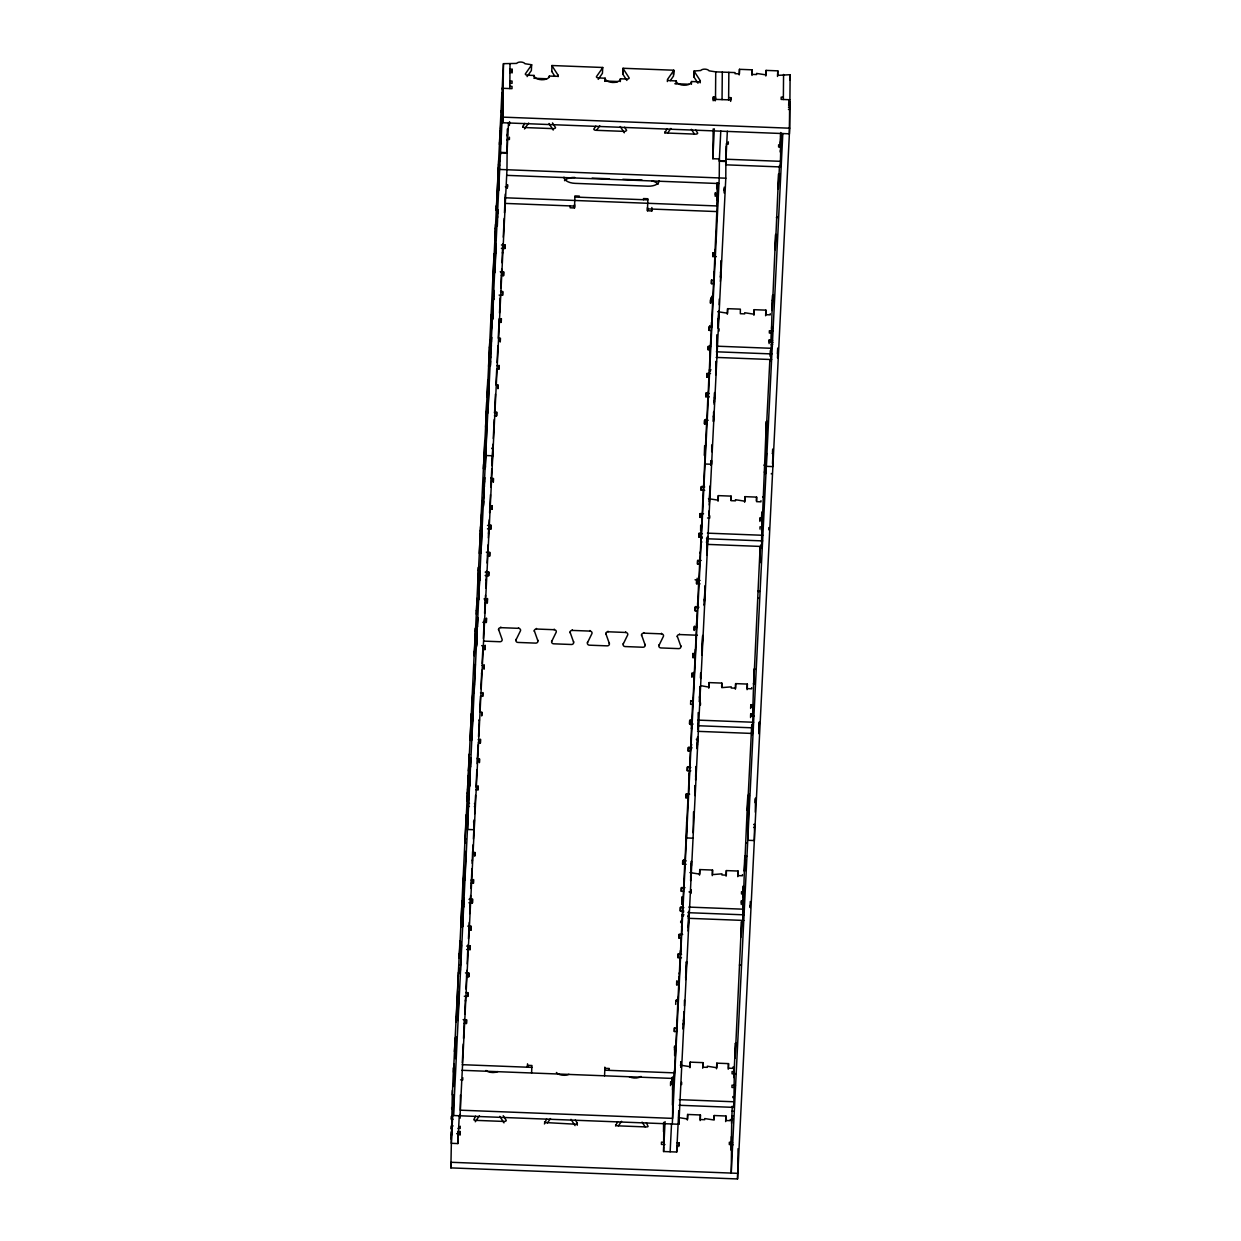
<?xml version="1.0" encoding="UTF-8"?>
<svg xmlns="http://www.w3.org/2000/svg" width="1241" height="1241" viewBox="0 0 1241 1241"><rect width="100%" height="100%" fill="white"/><g stroke="black" fill="none" stroke-linecap="round" stroke-linejoin="round"><path stroke-width="1.5" d="M474.357 819.696L474.217 829.733L467.655 829.484L468.772 790.207L467.904 810.156C467.004 800.662 469.812 777.021 468.912 767.543L468.028 787.492L468.121 775.997M486.674 402.068L485.526 444.728L486.394 424.779C487.294 434.474 484.502 457.603 485.386 467.392L486.27 447.443L486.208 455.54L492.77 455.804L492.832 447.691L492.025 447.97M503.039 86.327L503.257 74.041M711.714 444.93L711.714 451.693M761.633 538.129L766.349 421.552L767.993 421.614M772.507 463.684L772.988 453.182L772.879 466.6L766.317 466.352L766.426 452.934L765.464 473.938L766.69 423.491M742.63 921.768L741.529 921.722L735.168 1058.325L735.51 1043.185L736.611 1043.231M755.149 669.287L754.063 669.256L753.721 684.396L760.081 547.777L761.726 547.855M779.736 173.895L778.634 173.849L775.284 249.72L775.625 234.58L776.726 234.627M765.806 76.011L766.085 70.396L777.781 70.846L777.719 75.36L790.129 74.708L789.664 128.195L737.542 1178.95L450.871 1167.89L452.376 1090.405M451.662 1108.694L451.677 1107.561M452.345 1094.95L453.508 1067.679L453.477 1072.24M452.748 1086.883L452.748 1085.735M453.663 1068.501L459.915 941.283A2.203 1.877 0.5 0 1 460.551 941.376L460.52 943.936M720.788 130.941L719.299 160.849L725.861 161.097L725.799 178.192L678.858 1124.253L453.461 1115.535L453.601 1098.859M453.694 1096.982L453.725 1094.702L451.305 1143.318L457.867 1143.566L459.263 1115.519M453.818 1083.331L454.144 1064.033L454.004 1079.592M453.958 1067.772L453.741 1074.923L453.834 1073.062M454.702 1046.473L454.578 1051.763L455.168 1037.957M455.059 1042.099L455.09 1038.686M455.4 1056.37L455.385 1058.635L455.757 1051.158M455.478 1056.774L455.881 1036.747L455.478 1047.637L455.571 1045.775M458.162 980.607L458.162 979.475M457.913 1014.859L457.867 1020.552L458.053 1016.813M458.084 1012.253L458.1 1011.12M458.348 976.869L458.379 972.323M458.844 999.781L458.844 1000.913L459.077 991.481L457.867 1019.404M459.31 953.615L459.263 958.176L461.9 904.053M457.867 1143.566L458.053 1131.839L458.038 1134.119M459.449 954.438L459.465 953.29M459.915 941.283L459.884 944.696A2.203 1.877 0.5 0 1 460.52 944.789M460.24 968.12L460.178 973.813L460.38 968.926M460.411 965.514L460.411 964.381M460.752 927.337L466.182 815.042A2.203 1.877 0.5 0 1 466.802 815.151M461.171 953.041L461.156 954.174L461.388 944.742L460.194 972.665M461.202 949.629L461.202 948.481M461.714 907.792L461.714 908.939L462.8 908.986M461.9 905.201L461.931 900.64M457.789 1135.174L457.976 1131.435L460.163 1131.513L460.147 1133.793L456.641 1133.653M460.209 1126.207L460.194 1128.488L458.007 1128.395M460.442 1095.012L460.302 1110.183L672.575 1118.374L672.87 1084.231L670.683 1084.153L670.698 1081.873L672.886 1081.966M462.552 921.38L462.505 927.058L462.691 922.187M462.722 918.774L462.738 917.642M463.095 887.982L462.877 903.138L463.622 888.184M463.25 895.661L463.374 882.382M463.529 890.045L463.746 874.905L463.002 889.859M463.482 906.302L463.482 907.435L463.715 898.003L462.505 925.926M462.784 1077.653L462.753 1079.934L460.566 1079.841M466.089 842.918L464.987 842.872L465.034 838.327M464.879 874.626L464.817 880.319L465.003 876.58M465.049 872.035L465.049 870.887M465.189 838.001L465.173 839.133L466.275 839.18M464.258 1023.406L464.289 1019.993L466.476 1020.071L466.445 1023.484L464.258 1023.406L463.514 1038.422M465.809 859.548L465.794 860.696L466.027 851.264L464.832 879.186M466.182 815.042L466.151 818.455A2.203 1.877 0.5 0 1 466.771 818.564L466.802 816.004M465.406 1001.177L465.406 1000.029M467.019 801.097L469.191 754.311A2.203 1.877 0.5 0 1 469.672 754.373M467.438 793.635L467.438 792.503M467.624 789.896L467.655 785.351M466.569 976.667L466.6 973.254L468.788 973.332L468.757 976.745L466.569 976.667L465.964 989.015M468.741 766.333L468.54 771.204L471.177 717.096M469.191 754.311L469.16 757.724A2.203 1.877 0.5 0 1 469.796 757.832M467.717 954.422L467.733 953.29M467.95 945.006L467.205 963.885M464.289 996.244L467.795 996.383L467.81 992.971M469.517 781.147L469.455 786.841L469.641 783.102M469.687 778.541L469.687 777.409M475.924 628.148A2.203 1.877 0.5 0 0 475.458 628.086L470.029 740.365A2.187 1.877 0.5 0 0 470.665 740.319M468.896 929.912L468.927 926.5L471.115 926.593L471.084 930.005L468.896 929.912L468.446 938.754M469.269 922.435L469.067 927.322M470.448 766.069L470.432 767.202L470.665 757.786L469.47 785.708M470.665 739.465L470.68 736.906A2.187 1.877 0.5 0 1 470.06 736.952M470.991 721.967L470.991 720.835L472.635 720.897M471.208 713.684L471.177 718.229L472.263 718.275M470.044 907.683L470.044 906.55M470.277 898.251L469.703 913.609M471.828 734.408L471.782 740.101L471.968 735.215M466.6 949.505L470.106 949.629L470.137 946.216L466.632 946.092M471.999 731.802L472.014 730.67M472.371 701.025L472.154 716.166L472.899 701.212M472.526 708.689L472.65 695.41M471.208 883.173L471.239 879.76L473.426 879.853L473.395 883.266L471.208 883.173L470.944 888.478M472.759 719.33L472.759 720.463L472.992 711.031L471.782 738.953M472.79 715.917L472.805 714.769M472.805 703.073L473.023 687.933L472.278 702.887M472.356 860.944L472.371 859.811M472.588 851.512L472.2 863.333M474.14 687.669L474.093 693.362L474.295 688.476M474.465 651.029L474.264 655.915L476.901 601.792M468.927 902.765L472.418 902.89L472.449 899.477L468.958 899.337M474.326 685.063L474.326 683.931M475.086 672.591L475.07 673.723L475.303 664.292L474.109 692.214M475.117 669.178L475.117 668.03M475.458 628.086L475.427 631.498A2.203 1.877 0.5 0 1 475.908 631.56M479.073 570.007L479.088 567.447A2.187 1.877 0.5 0 0 478.468 567.339L476.296 614.14A2.187 1.877 0.5 0 0 476.916 614.078M474.776 852.738L474.745 856.15L474.931 852.412L472.743 852.334L473.116 844.733M476.653 637.191L476.42 646.608L476.606 642.869M476.715 606.678L476.715 605.53M476.901 602.94L476.932 598.379M476.932 613.225L476.947 610.665A2.187 1.877 0.5 0 1 476.327 610.727M477.397 625.852L477.397 626.984L477.63 617.553L476.42 645.475M478.917 584.278L477.816 584.232L477.863 579.687M478.002 580.493L478.018 579.361M478.468 567.339L478.437 570.751A2.187 1.877 0.5 0 1 479.073 570.86M477.18 763.727L477.227 758.034M478.778 594.175L478.731 599.868L478.933 594.997M478.964 591.585L478.964 590.437M479.305 553.408L484.735 441.113A2.187 1.877 0.5 0 1 485.355 441.222L485.34 443.782M479.724 579.097L479.709 580.245L479.941 570.813L478.747 598.736M479.755 575.684L479.755 574.552M475.846 789.695L478.033 789.772L478.064 786.36L475.877 786.282M478.53 736.611L479.321 719.578L479.321 720.726M480.267 533.863L480.267 534.995L481.353 535.042M480.453 531.257L480.484 526.711M479.414 759.259L479.383 762.672L479.569 758.934L477.382 758.84L478.08 744.724M481.105 547.436L481.058 553.129L481.244 549.391M481.275 544.846L481.291 543.698M481.648 514.053L481.43 529.193L482.191 511.975L482.097 513.836M481.803 521.716L481.927 508.438M482.082 516.116L482.206 502.838M478.173 742.956L480.36 743.033L480.391 739.62L478.204 739.543M482.035 532.358L482.035 533.506L482.268 524.074L481.058 551.997M481.632 673.972L481.648 672.839M484.642 468.989L483.54 468.943L483.587 464.382M483.416 500.697L483.37 506.39L483.571 501.504M483.742 464.056L483.726 465.204L484.828 465.251M481.725 712.505L481.694 715.933L481.88 712.179L479.693 712.101L480.484 696.217L482.671 696.294L482.858 692.556M483.602 498.091L483.602 496.958M482.811 649.462L482.842 646.049L485.029 646.142L484.998 649.555L482.811 649.462L482.097 663.594M484.362 485.619L484.347 486.751L484.579 477.335L483.385 505.258M484.393 482.206L484.393 481.074M484.735 441.113L484.704 444.526A2.187 1.877 0.5 0 1 485.324 444.635M482.671 696.294L482.702 692.881L480.515 692.804M483.959 627.232L483.959 626.1M485.572 427.168L487.744 380.382A2.187 1.877 0.5 0 1 488.365 380.475M484.176 619.709L483.354 638.463M485.991 419.706L485.991 418.574M484.052 665.765L484.021 669.178L484.207 664.881M486.162 415.968L486.208 411.423M485.122 602.723L485.153 599.31L487.341 599.403L487.31 602.816L485.122 602.723L484.595 613.333M485.495 595.246L485.293 600.132M487.294 392.389L487.093 397.275L489.73 343.152M484.998 649.555L485.184 645.242M487.744 380.382L487.713 383.795A2.187 1.877 0.5 0 1 488.349 383.888M486.27 580.493L486.286 579.361M486.503 571.062L485.851 588.187M482.842 622.315L486.332 622.439L486.363 619.026M488.054 407.219L488.008 412.912L488.194 409.158M488.24 404.613L488.24 403.48M494.476 254.203A2.187 1.877 0.5 0 0 494.011 254.141L488.582 366.436A2.203 1.877 0.5 0 0 489.218 366.374L489.233 363.815M486.332 622.439L486.534 618.127M487.449 555.984L487.48 552.571L489.668 552.648L489.637 556.077L487.449 555.984L487.093 563.042M489.001 392.14L488.985 393.273L489.218 383.841L488.023 411.764M487.31 602.816L487.511 598.503M488.597 533.754L488.597 532.606M488.83 524.322L488.334 537.911M490.381 360.479L490.335 366.157L490.521 361.286M485.153 575.56L488.659 575.7L488.69 572.287L485.184 572.148M490.552 357.873L490.567 356.741M490.924 327.081L490.707 342.237L491.452 327.283M491.079 334.76L491.203 321.481M489.761 509.244L489.792 505.832L491.979 505.909L491.948 509.322L489.761 509.244L489.59 512.781M491.312 345.386L491.312 346.534L491.545 337.102L490.335 365.025M491.343 341.973L491.358 340.841M491.358 329.144L491.576 314.004L490.831 328.958M490.924 485.867L490.909 487.015L491.141 477.583M492.693 313.725L492.646 319.418L492.848 314.547M493.018 277.1L492.817 281.971L495.454 227.863M487.48 528.821L490.971 528.961L491.002 525.548L487.511 525.408M492.879 311.134L492.879 309.986M493.639 298.647L493.623 299.795L493.856 290.363L492.661 318.285M494.011 254.141L493.98 257.554A2.187 1.877 0.5 0 1 494.601 257.663M501.891 92.656L494.849 240.196A2.203 1.877 0.5 0 0 495.469 240.149M493.329 478.809L493.298 482.222L493.484 478.483L491.296 478.39L491.762 468.896M495.019 266.986L494.973 272.679L495.159 268.94M495.19 264.395L495.206 263.247M495.268 232.734L495.268 231.602M495.438 228.996L495.485 224.45M495.485 239.296L495.5 236.736A2.203 1.877 0.5 0 1 494.88 236.783M495.95 251.907L495.95 253.04L496.183 243.624L494.973 271.546M495.981 248.495L495.997 247.362M497.47 210.35L496.369 210.303L496.416 205.758M496.555 206.564L496.571 205.432M497.331 220.246L497.284 225.94L497.905 209.698L497.874 213.111M497.517 217.64L497.517 216.508M498.432 167.721L498.432 168.854L499.518 168.9M494.399 415.766L496.586 415.844L496.617 412.431L494.43 412.353M497.083 362.682L497.874 345.65L497.874 346.782M498.618 175.462L498.479 191.005L498.866 182.396M498.789 172.856L498.804 171.708M498.773 184.257L498.975 169.117L498.603 176.594M499.596 142.389L499.58 144.654L500.154 133.128M499.673 142.793L499.704 139.38M497.967 385.315L497.936 388.728L498.122 384.989L495.935 384.912L496.726 369.011L498.913 369.104L499.099 365.366M500.061 135.005L500.17 130.848M499.037 322.272L499.068 318.859L501.255 318.953L501.224 322.365L499.037 322.272L498.246 338.173L500.433 338.25L500.247 341.989L500.278 338.576M453.461 1115.535L502.884 103.779M498.913 369.104L498.944 365.692L496.757 365.599M500.868 125.139L500.883 122.859L500.775 127.001M501.116 111.845L501.131 110.713M500.185 300.043L500.201 298.91M501.845 97.201L502.962 70.83L502.931 75.391M502.248 89.135L502.248 87.987M501.364 275.533L501.395 272.12L503.582 272.198L503.551 275.611L501.364 275.533L500.744 287.896M789.633 105.361L789.385 133.811L502.714 122.75L502.962 93.913M503.117 71.652L503.458 63.663L516.706 63.415A4.375 2.28 2.8 0 1 520.848 62.05A4.375 2.28 2.8 0 1 524.959 63.725L531.644 64.749L531.365 70.349A2.203 1.132 2.8 0 1 531.272 70.675L527.099 76.616M483.804 641.116L499.906 641.737A2.187 1.877 0.5 0 0 502.124 639.41L498.572 629.404M502.714 122.75L503.458 63.663M502.512 253.304L502.512 252.156M502.745 243.872L501.985 262.751M499.068 295.11L502.574 295.249L502.605 291.837M504.032 222.449L504.048 221.317M498.572 629.978A2.187 1.877 0.5 0 1 500.79 627.651L500.79 627.077M501.395 248.371L504.885 248.51L504.916 245.097L501.426 244.958M504.466 212.785L505.242 194.123M507.321 129.002L507.15 140.124M509.43 137.208L509.415 139.488L507.228 139.395L506.964 169.738L460.023 1115.799M509.818 88.561L510.02 63.912M509.803 72.955L509.973 69.217L512.176 69.31L512.145 71.575L509.958 71.497M537.865 640.216L537.865 640.79A2.187 1.877 0.5 0 1 535.647 643.117L517.962 642.435A2.187 1.877 0.5 0 1 515.977 639.937L515.992 639.379M515.977 639.937L520.46 630.816A2.187 1.877 0.5 0 0 520.196 629.156L518.49 627.76M527.518 1063.801L527.487 1067.213L527.58 1065.336L531.955 1065.507L531.582 1072.984M537.865 640.79L534.328 630.785M534.313 631.359A2.187 1.877 0.5 0 1 534.731 629.714L536.531 628.458M573.621 641.597L573.606 642.171A2.187 1.877 0.5 0 1 571.387 644.498L553.703 643.815A2.187 1.877 0.5 0 1 551.625 641.737L551.733 640.744M551.733 641.318L556.201 632.196A2.187 1.877 0.5 0 0 554.215 629.714L554.231 629.14M573.606 642.171L570.069 632.165M570.224 205.913L570.131 207.79L574.505 207.945L574.536 204.532M570.053 632.724A2.187 1.877 0.5 0 1 572.272 630.412L572.287 629.839M579.283 197.226L579.299 196.094L574.924 195.923L574.505 207.945M609.362 642.978L609.347 643.536A2.187 1.877 0.5 0 1 607.144 645.863L589.444 645.18A2.187 1.877 0.5 0 1 587.474 642.698L587.474 642.124M587.474 642.698L591.941 633.577A2.187 1.877 0.5 0 0 589.971 631.095L589.971 630.521M609.347 643.536L605.81 633.546M605.81 634.104A2.187 1.877 0.5 0 1 608.012 631.778L608.028 631.219M604.832 1067.151L604.817 1070.192L674.468 1072.876M645.103 644.358L645.103 644.917A2.187 1.877 0.5 0 1 642.885 647.244L625.185 646.561A2.187 1.877 0.5 0 1 623.215 644.079L623.215 643.505M623.215 644.079L627.682 634.958A2.187 1.877 0.5 0 0 625.712 632.46L625.712 631.902M643.474 199.708L643.49 198.56L647.864 198.731L647.445 210.768L651.835 210.939L651.928 209.062M645.103 644.917L641.55 634.927M641.55 635.485A2.187 1.877 0.5 0 1 643.753 633.158L643.769 632.6M647.445 210.768L647.476 207.356M651.835 210.939L651.851 207.526M680.844 645.739L680.844 646.297A2.187 1.877 0.5 0 1 678.625 648.624L660.926 647.942A2.187 1.877 0.5 0 1 658.955 645.46L658.955 644.886M658.955 645.46L663.423 636.338A2.187 1.877 0.5 0 0 661.453 633.841L661.453 633.282M663.516 1131.776L663.594 1122.609M678.749 1110.897L676.702 1152.02L663.578 1151.524L663.625 1146.777M663.718 1144.916L663.733 1142.635M663.826 1122.407L663.656 1142.232L661.469 1142.139L661.453 1144.419L664.959 1144.559M672.312 1080.694L672.327 1077.653M672.467 1105.033L672.7 1077.917M680.844 646.297L677.291 636.292M461.931 1070.3L674.204 1078.491L676.531 1031.597L674.328 1031.504L674.359 1028.091L676.547 1028.184M674.204 1078.491L674.266 1071.154M674.623 1055.579L674.685 1048.598M676.407 1000.727L676.423 999.594M677.291 636.866A2.187 1.877 0.5 0 1 679.51 634.539L679.51 634.12M678.843 984.842L676.655 984.765L676.686 981.352L678.874 981.429L677.71 1004.822M676.531 1031.597L676.748 1023.313M681.495 957.788L678.005 957.649L678.036 954.236L681.526 954.376M676.702 1152.02L676.841 1145.412M677.896 999.951L676.686 1029.006M678.082 997.33L678.051 1000.742L675.864 1000.649L675.678 1004.403M681.154 938.103L678.967 938.025L678.998 934.613L681.185 934.69L681.154 938.103L680.378 954.003L678.191 953.91L678.005 957.649M679.06 976.574L679.013 982.267L679.199 978.528M679.23 973.968L679.246 972.835M683.822 911.049L680.316 910.91L680.347 907.497L683.853 907.636M680.223 953.197L679.215 977.381M678.858 1124.253L678.967 1111.269M680.378 954.003L680.409 950.59M678.951 1145.102L678.982 1142.821L676.795 1142.728M683.481 891.364L681.293 891.286L681.325 887.873L683.512 887.951L683.481 891.364L682.69 907.264L680.502 907.171L680.316 910.91M681.557 927.229L681.573 926.096M682.147 897.274L682.085 904.549L682.379 897.119M680.875 1065.461L680.906 1061.676L680.782 1067.338L680.89 1063.196M683.403 915.936L682.302 915.889L682.317 914.757L683.962 914.819M686.133 864.31L682.643 864.17L682.674 860.758L686.164 860.897M682.302 915.889L682.534 906.457M681.619 1084.572L681.65 1082.292M683.869 880.49L683.884 879.357M683.31 1023.561L683.264 1029.254L684.07 1011.927M683.481 1020.971L683.496 1019.823M684.861 859.718L683.651 888.773M685.932 797.792L685.963 794.38L688.15 794.473L688.119 797.885L685.932 797.792L686.118 794.054L689.624 794.193M684.412 1005.893L684.474 1000.199M686.63 821.775L686.49 837.939L693.052 838.187M690.772 770.816L687.281 770.692L687.312 767.279L690.803 767.403M685.761 978.777L685.777 977.644M685.808 974.232L685.808 973.084M686.552 962.892L686.568 961.744M688.243 751.053L688.274 747.64L690.461 747.734L690.43 751.146L688.243 751.053L688.429 747.315L691.935 747.454M689.267 774.508L689.267 775.656L689.5 766.224M693.099 724.077L689.593 723.953L689.624 720.525M688.879 915.005L688.864 916.137L687.778 916.106M691.702 748.587L690.601 748.54L690.616 747.113M690.601 748.54L691.625 724.356M691.951 673.785L691.92 677.198L692.106 672.901M691.594 727.769L691.578 728.901L691.811 719.485M695.301 649.369L695.069 657.652L692.881 657.575L692.912 654.162L695.1 654.24M691.19 869.398L691.206 868.266M691.221 864.853L691.237 863.705M690.601 700.901L692.788 700.979L692.757 704.392L690.57 704.314L690.756 700.576M693.083 653.262L692.881 657.575M691.377 865.66L691.423 861.099L690.616 877.278M692.959 698L692.928 701.801L695.069 657.652M734.067 1077.638L734.315 1067.26L732.857 1067.198L732.842 1068.346L728.467 1068.175L728.514 1063.615L716.802 1063.165L716.771 1067.725L707.323 1066.221L707.308 1067.353L702.933 1067.182L702.98 1062.637L690.213 1062.141L690.167 1066.686L680.332 1065.181M693.905 681.03L693.905 682.162L694.308 671.846M694.262 627.046L694.231 630.459L694.417 626.147M693.099 832.804L693.548 811.769M697.395 610.913L695.208 610.836L695.239 607.423L697.426 607.501L696.263 629.73M695.208 610.836L695.394 606.523M700.048 583.859L696.558 583.72L696.589 580.307L700.079 580.447M694.898 789.85L694.851 795.528L695.317 785.351M695.084 787.244L695.084 786.111M696.449 625.991L695.239 655.062M696.635 623.401L696.604 626.814L694.417 626.721M699.707 564.174L697.52 564.081L697.551 560.668L699.738 560.761L698.931 580.059L695.053 579.764M695.829 775.904L695.844 774.756M696.015 772.166L696.061 766.473L695.612 776.649M697.613 602.63L697.566 608.307L697.752 604.569M697.783 600.024L697.799 598.891M702.375 537.12L698.869 536.981L698.9 533.568L702.406 533.692M697.225 743.095L697.178 748.788L697.721 736.844M698.776 579.252L697.752 603.436M697.364 745.05L697.364 743.917M697.395 740.505L697.411 739.357L696.31 739.326M698.931 580.059L698.962 576.646M698.14 729.165L698.388 719.733L698.326 725.427M698.187 724.604L698.202 723.472M698.202 712.536L698.14 720.121L753.659 722.262M702.034 517.435L699.846 517.342L699.877 513.929L702.065 514.022L702.034 517.435L701.243 533.32L699.055 533.242L698.869 536.981M700.11 553.284L700.126 552.136M700.638 530.621L700.684 525.16M699.536 696.356L699.49 702.049L700.219 686.537M701.956 541.976L700.855 541.945L700.87 540.797L699.877 561.568M704.686 490.366L701.196 490.242L701.212 486.829L704.717 486.953M699.676 698.311L699.691 697.178M699.722 693.766L699.722 692.618M700.855 541.945L701.087 532.513M700.451 705.028L700.482 702.763M700.653 678.672L700.7 672.994L700.513 677.726M742.413 874.626L742.397 875.758L738.023 875.588L738.069 871.042L726.357 870.593L726.326 875.138L721.936 874.967L721.952 873.835L712.489 874.61L712.536 870.05L699.769 869.569L699.722 874.114L689.887 872.594M701.863 649.617L701.817 655.31L702.763 635.439M702.034 647.011L702.049 645.878M703.414 485.774L702.204 514.829M704.485 423.864L704.516 420.451L706.703 420.528L706.672 423.941L704.485 423.864L704.671 420.125L708.177 420.265M704.314 455.416L704.64 445.643M705.198 446.046L705.028 464.01L711.605 464.258L711.636 460.659M709.325 396.887L705.834 396.748L705.85 393.335L709.356 393.475M704.314 604.832L704.33 603.684M704.361 600.272L704.361 599.139M705.105 588.932L705.121 587.8M706.796 377.124L706.827 373.712L709.014 373.789L708.983 377.202L706.796 377.124L706.982 373.386L710.488 373.51M707.82 400.595L707.82 401.727L708.053 392.296M708.177 346.596L708.146 350.009L708.332 346.27L710.519 346.363M711.527 322.195L711.31 330.463L709.123 330.385L709.154 326.972L711.341 327.05M707.432 541.06L707.417 542.193L706.331 542.146M707.479 536.5L707.603 538.454L706.517 538.408M709.154 374.627L710.178 350.443M709.666 345.619L709.619 351.079L709.899 345.479M710.488 299.857L710.472 303.269L710.659 299.531L712.846 299.608M708.797 511.292L708.766 515.077L708.952 511.339M710.147 353.856L710.131 354.988L710.364 345.556M713.622 283.724L711.434 283.631L711.465 280.218L713.653 280.311L712.489 303.688M709.743 495.454L709.743 494.306M709.774 490.893L709.79 489.761M715.328 100.816L715.514 97.077L713.327 97L713.311 99.28L730.809 99.947L730.825 97.667L728.638 97.589M709.759 515.791L709.728 518.071L707.541 517.978M709.93 491.715L709.976 486.022L709.263 501.55M672.296 1124.005L719.237 177.928L719.392 158.957L712.83 158.724L713.172 128.971M710.829 461.187L710.814 465.204L711.031 460.597M751.689 687.654L751.674 688.802L747.299 688.631L747.346 684.07L735.634 683.62L735.603 688.181L731.213 688.01L731.228 686.862L721.766 687.638L721.812 683.093L709.045 682.597L708.999 687.142L700.994 685.699M716.29 256.67L712.784 256.53L712.815 253.117M712.877 296.196L711.481 327.872M713.854 275.44L713.792 281.133L713.978 277.395M714.025 272.849L714.04 271.701M715.499 99.358L715.731 71.854L709.061 70.83A4.375 2.28 2.8 0 0 704.95 69.155A4.375 2.28 2.8 0 0 700.808 70.504L694.122 71.016L693.843 76.616A2.187 1.132 2.8 0 0 693.936 76.942L697.985 83.209M713.451 415.921L713.404 421.614L713.87 411.438M713.637 413.331L713.637 412.183M715.002 252.078L713.994 276.262M715.188 249.457L715.157 252.869L712.97 252.792L712.784 256.53M714.382 401.975L714.397 400.843M714.568 398.237L714.614 392.559L714.149 402.736M716.709 188.399L716.755 183.839M715.778 369.182L715.731 374.875L716.367 361.131M717.251 206.084L717.577 194.977L715.39 194.884L715.405 192.619L715.235 196.357M717.251 197.908L717.22 200.173L717.67 183.451M717.345 196.031L717.531 183.156M715.917 371.137L715.917 369.989M715.948 366.576L715.964 365.443M714.816 255.817L717.577 194.977M716.709 354.104L716.693 355.236L716.895 350.35M716.74 350.691L716.755 349.559M716.786 334.806L716.693 346.177L772.212 348.333M716.879 351.498L716.941 345.805L716.662 352.335M718.089 322.443L718.043 328.136L718.865 310.793M718.275 319.837L718.275 318.704M719.004 331.099L719.035 328.818M719.206 304.759L719.253 299.065M760.966 500.697L760.95 501.829L756.576 501.659L756.622 497.114L744.91 496.648L744.879 501.209L735.432 499.704L735.417 500.837L731.042 500.681L731.089 496.121L718.322 495.624L718.275 500.185L708.44 498.665M722.045 99.606L722.293 72.118M720.556 277.643L720.556 276.51M720.587 273.098L720.602 271.965M724.17 192.96L724.217 187.189M726.078 145.942L725.969 159.22L780.667 161.33L780.387 166.93L725.69 164.82L727.35 131.189M728.312 141.846L728.281 144.127L726.094 144.049M728.622 99.869L728.855 72.35M770.242 313.725L770.227 314.857L765.852 314.687L765.899 310.141L754.187 309.692L754.156 314.237L744.709 312.732L744.693 313.88L740.319 313.709L740.365 309.149L727.598 308.668L727.552 313.213L717.717 311.693M731.337 1136.601L731.228 1150.252L731.787 1118.358L732.873 1118.405M782.823 133.547L731.244 1173.086L731.585 1142.775L732.686 1142.806M732.857 1119.537L731.771 1119.506L732.237 1106.212M732.857 1097.68L732.857 1096.548M679.029 1105.266L733.741 1107.375L734.145 1087.55L731.957 1087.457L731.973 1085.192L735.479 1085.317M734.346 1072.022L734.067 1087.147M737.542 1178.95L737.588 1173.257M738.038 1148.685L737.821 1173.334L451.135 1162.29L450.871 1167.89M741.435 903.045L741.451 900.764L743.638 900.857L742.971 916.215M741.529 891.658L741.513 893.939L743.7 894.032L743.638 900.857M742.94 920.015L742.925 922.28L743.685 905.046L743.592 906.923M743.033 918.138L743.049 916.618L742.956 918.495M743.08 912.073L744.786 856.212L746.973 856.306M743.064 904.829L743.095 902.564M743.188 900.687L743.312 885.903L742.723 896.762M743.359 906.457L743.421 899.632M743.7 903.541L743.716 901.276M748.137 797.42L747.997 814.763M752.915 713.885L750.727 713.808L750.712 716.073L754.218 716.212M754.311 704.826L750.805 704.702L750.789 706.967L752.977 707.06L752.667 716.073M750.231 907.574L750.247 905.31M750.278 901.524L750.153 907.171M752.217 733.043L752.201 735.324L752.992 714.289M752.31 731.166L752.434 725.504M753.721 824.396L754.544 824.427L754.326 840.545L747.765 840.281L748.959 793.821L748.013 814.732M755.49 798.072L755.288 812.172M759.988 529.116L760.004 526.836L762.191 526.913L761.524 542.286M758.871 732.19L759.182 722.029M759.135 728.095L759.166 723.534M761.493 546.071L761.478 548.351L762.238 531.117L762.145 532.978M761.617 530.9L761.648 528.619M761.741 526.758L761.865 511.959L761.369 520.134M761.912 532.529L761.974 525.703M762.253 529.597L762.269 527.316M762.191 526.913L762.253 520.088L760.066 520.01L760.081 517.73L759.895 521.468M772.523 344.548L771.437 344.502L771.468 339.956L769.28 339.863L769.265 342.144L772.755 342.283M768.815 529.845L768.831 527.58M770.77 359.099L770.754 361.379L771.514 344.145L772.6 344.191M771.468 339.956L771.53 333.115L769.342 333.038L769.358 330.758L772.864 330.897M778.634 144.747L778.603 147.012L780.791 147.105L780.667 161.33M777.688 354.15L777.735 348.085L777.455 353.716M780.387 166.93L780.791 147.105M780.465 150.037L780.449 152.302L780.992 133.857M780.558 148.16L780.837 133.051M780.651 136.789L780.682 133.873M783.35 99.497L783.567 74.46M741.529 921.722L741.203 936.862L742.009 920.853M744.786 856.306L744.445 871.368L747.796 795.481L749.44 795.543M747.796 795.481L747.454 810.621L751.751 724.542M760.081 547.87L759.756 562.933L760.655 545.047M766.349 421.63L766.007 436.692L769.839 359.952M775.625 234.58L772.274 310.467L772.616 295.311L773.701 295.358M778.634 173.942L778.309 188.989L779.488 165.503M451.46 1125.866L451.336 1128.86L451.46 1125.866L453.105 1125.928M451.398 1119.196L451.538 1116.155L451.398 1119.196L453.043 1119.258M731.725 1119.615L730.251 1119.553L730.235 1120.67L725.861 1120.499L725.923 1116L714.227 1115.535L714.164 1120.018L704.733 1118.56L704.717 1119.708L700.343 1119.537L700.405 1114.976L687.638 1114.449L687.576 1119.01L678.563 1117.552M766.085 70.396L766.023 74.879L756.576 73.421L756.56 74.553L752.186 74.382L752.248 69.837L739.481 69.31L739.419 73.855L735.044 73.684L735.06 72.583L715.731 71.854M747.796 795.884L749.44 795.946M717.096 182.722L717.019 186.646L717.096 185.592M705.617 419.334L705.493 422.436M680.688 922.606L680.735 921.07M492.041 465.747L492.832 447.691M704.702 455.028L705.059 446.558M755.117 802.663L755.273 798.878M711.698 297.638L711.76 296.211M710.845 301.129L711 298.181M752.698 712.66L754.063 669.256M474.714 813.677L475.241 803.672L474.419 803.641M458.348 975.736L456.099 1022.057L456.3 1017.17L457.929 1017.232M464.987 842.872L467.624 788.764M477.816 584.232L480.453 530.124M483.54 468.943L486.177 414.835M496.369 210.303L498.618 163.983M500.526 129.204L500.806 123.588L500.387 144.747L500.79 133.857L500.697 135.734M481.555 515.93L482.299 500.961L482.175 505.118M453.756 1081.78L453.648 1085.922L454.02 1077.312M462.986 892.139L463.079 890.262M463.622 879.047L463.715 877.17M472.263 705.167L472.356 703.29M472.899 692.075L472.992 690.213M481.539 518.195L481.617 516.334M490.8 331.238L490.893 329.361M491.452 318.146L491.545 316.269M451.119 1139.067L451.491 1131.59L451.367 1135.732M463.56 887.765L463.638 885.903M472.821 700.808L472.914 698.931M491.374 326.864L491.467 325.002M498.866 173.259L498.96 171.382M498.789 181.977L498.882 180.116M502.946 96.193L502.853 98.07L503.241 88.313L512.006 88.654L512.021 86.374L509.834 86.281M500.449 154.675L500.542 152.798L507.104 153.046M507.259 135.983L507.352 134.121M509.741 83.783L509.88 80.975L512.068 81.068L512.052 83.333L509.865 83.256M508.515 122.735L507.042 152.643L500.464 152.395M462.304 1062.808L463.234 1044.053M464.708 1014.161L465.592 997.423M466.756 974.061L466.942 970.322M470.603 895.537L470.417 899.073L472.604 899.151L472.418 902.89M471.394 880.583L471.937 868.638M473.395 839.04L474.341 820.068M474.714 812.467L475.567 795.388M476.032 787.089L476.839 769.854M480.856 688.724L481.818 670.233M487.62 553.377L487.992 544.97M489.233 519.839L488.97 525.129L491.157 525.222L490.971 528.961M489.931 506.638L490.49 494.694M492.041 463.203L492.987 444.231M493.266 438.538L494.213 419.551M494.57 413.16L495.469 394.157M499.502 313.027L500.371 296.304M501.535 272.927L501.721 269.188M503.257 237.171L504.187 218.416M460.132 1118.188L460.318 1114.449M509.384 125.388L509.57 121.649M511.99 73.048L512.176 69.31M459.977 1135.251L460.163 1131.513M507.336 188.337L507.522 184.599L507.507 186.879L505.304 186.786M466.445 1023.484L466.632 1019.745L463.126 1019.606M467.795 996.383L467.966 992.645L465.778 992.552M468.757 976.745L468.943 973.006L465.453 972.866M470.106 949.629L470.292 945.89L468.105 945.813M471.084 930.005L471.27 926.267L467.764 926.127M473.395 883.266L473.581 879.528M478.033 789.772L478.219 786.034M480.36 743.033L480.546 739.295M488.659 575.7L488.845 571.961L486.658 571.884M489.637 556.077L489.823 552.323L486.317 552.198M491.948 509.322L492.134 505.583M496.586 415.844L496.772 412.105M501.224 322.365L501.411 318.627M502.574 295.249L502.76 291.511L500.573 291.433M503.551 275.611L503.737 271.872L500.232 271.748M504.885 248.51L505.071 244.772L502.884 244.679M522.663 127.032L524.788 123.355M533.971 76.864L534.049 75.453L527.084 75.174A2.187 1.132 2.8 0 1 525.3 73.979L531.536 65.059A2.203 1.132 2.8 0 0 531.644 64.749M549.298 77.454L549.36 76.058L555.921 76.306A2.187 1.132 2.8 0 0 558.124 75.251L552.043 65.851A2.187 1.132 2.8 0 1 551.95 65.525L602.723 67.479L602.443 73.095A2.203 1.132 2.8 0 1 602.35 73.421L598.193 79.362M554.805 76.166L551.764 71.466L551.95 65.525M558.062 76.647L558.124 75.251M544.427 1123.974L546.614 1118.901M605.019 81.363A7.663 3.971 2.8 0 1 604.987 81.006L605.127 78.199L598.162 77.919A2.187 1.132 2.8 0 1 596.394 76.725L602.63 67.805A2.203 1.132 2.8 0 0 602.723 67.479M620.314 81.596L620.453 78.788L627.015 79.052A2.187 1.132 2.8 0 0 629.203 77.997L623.122 68.596A2.187 1.132 2.8 0 1 623.044 68.271L673.801 70.225L673.522 75.841A2.187 1.132 2.8 0 1 673.429 76.151L670.311 80.618M623.044 68.271L622.765 73.871A2.187 1.132 2.8 0 0 622.842 74.212L626.907 80.463M622.842 74.212L623.06 69.992M577.251 1125.246L577.329 1123.834M604.538 1075.807L604.91 1068.315L609.284 1068.485L609.191 1070.362M615.552 1126.021L617.692 1121.647M664.804 133.221L666.96 128.847M667.363 81.565L667.441 80.169M673.506 74.755L673.708 70.551A2.187 1.132 2.8 0 0 673.801 70.225M676.081 83.752L676.221 80.944L668.837 80.587A2.203 1.148 2.8 0 1 667.472 79.455L673.708 70.551M691.392 84.341L691.532 81.534L698.094 81.782A2.187 1.132 2.8 0 0 700.296 80.727L694.215 71.342A2.187 1.132 2.8 0 1 694.122 71.016M693.936 76.942L694.138 72.738M700.188 82.837L700.296 80.727M713.141 100.738L713.327 97M714.304 100.521L714.459 97.62M663.578 1151.524L665.067 1121.6M712.83 158.724L714.32 128.816M670.512 1085.611L670.698 1081.873M674.328 1031.504L674.515 1027.765M676.655 984.765L676.841 981.026M678.967 938.025L679.153 934.287L682.659 934.411M681.293 891.286L681.48 887.548L684.985 887.672M682.643 864.17L682.829 860.432L685.016 860.509L688.15 794.473M687.281 770.692L687.467 766.954L689.655 767.031L690.461 747.734M689.593 723.953L689.779 720.199L691.966 720.292M696.558 583.72L696.744 579.981M697.52 564.081L697.706 560.343L701.212 560.482M699.846 517.342L700.033 513.603L703.538 513.743M701.196 490.242L701.382 486.503L703.569 486.581L706.703 420.528M705.834 396.748L706.02 393.009L708.208 393.102L709.014 373.789M709.123 330.385L709.309 326.647M711.434 283.631L711.62 279.892M671.97 1083.409L672.482 1076.955M697.008 581.75L697.178 578.213M709.712 325.607L709.48 328.601M710.907 301.641L711.093 297.793M672.591 1081.299L672.684 1079.437M672.591 1089.846L672.994 1077.824L672.901 1079.701M674.515 1050.072L674.639 1045.93M681.961 901.013L682.069 896.886M717.314 189.175L717.407 187.313M691.066 725.008L691.346 719.408M700.715 530.574L700.901 526.836M670.14 1151.772L671.536 1123.726M682.317 914.757L681.325 935.528M689.22 772.864L688.29 795.279M691.625 723.224L692.788 700.979M707.851 397.182L706.843 421.366M710.178 349.295L711.31 330.463M724.186 190.68L724.279 188.803M683.31 1024.694L683.931 1012.113M685.621 977.955L686.428 961.775M688.119 927.616L688.926 911.437M694.898 790.982L695.162 785.584M697.225 744.243L697.566 736.968M699.536 697.504L700.064 686.692M701.863 650.749L702.592 635.764M704.268 602.211L705.074 586.031M706.765 551.873L707.479 537.493M713.451 417.054L713.715 411.655M715.778 370.299L716.212 361.286M718.089 323.56L718.71 310.979M720.416 276.821L721.207 260.641M685.684 979.568L686.568 961.589M688.088 931.029L689.065 911.251M690.585 880.691L691.392 864.512M695.581 780.062L696.03 771.018M698.078 729.677L698.342 724.279M704.236 605.624L705.214 585.861M706.734 555.301L707.618 537.322M709.231 504.963L709.945 490.567M714.211 404.38L714.583 397.089M720.369 281.397L721.362 260.455M691.02 893.458L691.206 889.719L691.175 892L688.988 891.907M678.796 1146.56L678.982 1142.821M730.639 101.405L730.825 97.667M687.359 1120.065L687.638 1114.449M689.934 1067.756L690.213 1062.141M699.49 875.169L699.769 869.569M708.766 688.212L709.045 682.597M718.043 501.24L718.322 495.624M727.319 314.268L727.598 308.668M739.202 74.925L739.481 69.31M712.256 875.665L712.536 870.05M721.626 686.831L721.812 683.093M730.902 499.859L731.089 496.121M700.126 1120.592L700.405 1114.976M702.701 1068.237L702.98 1062.637M751.968 75.437L752.248 69.837M714.04 1119.273L714.227 1115.535M716.522 1068.78L716.802 1063.165M726.078 876.193L726.357 870.593M735.355 689.236L735.634 683.62M744.631 502.264L744.91 496.648M753.908 315.292L754.187 309.692M725.644 1121.6L725.923 1116M728.234 1069.23L728.514 1063.615M737.79 876.658L738.069 871.042M747.066 689.686L747.346 684.07M756.436 500.852L756.622 497.114M765.619 315.757L765.899 310.141M777.502 76.461L777.781 70.846M750.619 708.44L750.805 704.702M741.265 904.503L741.451 900.764M750.541 717.546L750.727 713.808M769.094 343.602L769.28 339.863M731.538 1123.353L731.787 1118.358M734.036 1072.86L735.51 1043.185M772.616 295.311L772.352 300.306M780.698 132.523L779.984 144.98M770.025 356.214L770.304 350.598M780.527 143.211L780.62 141.334M743.747 889.471L743.84 887.61M762.3 515.542L762.393 513.665M771.25 338.731L772.367 300.136M780.837 142.56L780.93 140.683M770.878 355.733L770.785 357.61L771.08 349.714M733.741 1107.375L734.02 1101.775L679.308 1099.666M771.514 344.145L771.421 346.022L772.507 346.068M788.655 105.454L788.857 100.49M789.881 79.858L790.129 74.708M789.617 107.626L789.524 109.503L788.438 109.456M789.819 101.622L789.54 107.222L788.454 107.191M758.856 733.695L759.414 722.479M777.502 357.889L777.967 348.55M711.636 298.895L711.527 301.02M683.807 859.796L683.698 861.921M674.468 1047.885L674.53 1046.768M771.204 473.829L772.088 473.457M772.476 452.562L772.678 449.056M670.885 128.428L667.72 132.973M524.509 128.971L528.666 123.03M595.866 126.101L593.787 129.08A2.203 1.148 2.8 0 0 595.959 130.305L624.409 131.391A2.203 1.148 2.8 0 0 625.619 131.251L626.612 130.336L624.58 127.218M596.626 130.227L599.76 125.76M475.52 1116.155L473.798 1119.77A2.187 1.132 2.8 0 0 475.629 1120.359L504.079 1121.445A2.172 1.132 2.8 0 0 506.266 1120.39L503.225 1115.706M475.241 1121.771L479.414 1115.814M547.374 1123.027L550.492 1118.56M618.452 1125.758L621.586 1121.306M533.909 78.261L546.676 78.757M604.987 81.006L617.754 81.503M674.84 83.705L688.833 84.233M783.366 97.217L781.178 97.139L781.163 99.404L789.912 99.745M502.993 117.135L789.664 128.195M719.377 161.252L725.938 161.501M500.294 160.632L498.649 160.57L498.618 165.115L499.704 165.162M500.402 169.49L725.799 178.192M592.128 178.115L609.409 178.782M622.842 179.293L642.031 180.038M506.685 175.353L718.958 183.544M574.909 197.055L647.849 199.879M505.211 197.784L717.484 205.975M504.932 203.4L574.599 206.084M647.538 208.891L717.205 211.591M776.494 217.222L777.58 217.268M776.494 217.47L777.58 217.516M772.755 326.74L771.654 326.709L771.576 328.57L772.662 328.617M772.631 340.391L771.545 340.36L771.53 342.625L772.616 342.671M491.079 339.801L489.761 339.739L489.73 344.3L490.815 344.331M716.414 351.792L771.933 353.933M491.188 346.968L489.543 346.891L489.543 348.038L490.629 348.085M716.135 357.408L771.654 359.549M709.356 369.74L711 369.802M709.34 370.873L710.441 370.919M486.581 413.237L487.403 413.269M486.472 416.247L487.294 416.278M772.181 453.477L772.988 453.508M491.932 448.715L492.755 448.746M764.192 465.065L765.837 464.987M764.192 465.173L765.837 465.235M764.285 472.076L765.092 472.107M762.61 496.803L763.711 496.85M762.982 497.114L763.804 497.145M707.417 533.149L762.936 535.29M701.041 538.206L702.142 538.237M762.657 540.905L707.137 538.765L706.858 544.365L762.377 546.505M757.941 591.166L759.57 591.228M757.941 591.414L759.585 591.476M758.018 598.302L758.84 598.333M484.006 598.938L487.496 599.077M695.394 607.097L698.9 607.221M484.331 618.623L486.519 618.701M500.79 627.651L518.474 628.334M536.531 629.032L554.215 629.714M572.272 630.412L589.971 631.095M608.012 631.778L625.712 632.46M643.753 633.158L661.453 633.841M679.51 634.539L697.395 635.237M481.679 645.677L485.184 645.816M482.02 665.362L484.207 665.44M692.106 673.46L694.293 673.553M753.334 683.775L754.435 683.807M697.861 725.721L753.38 727.862M697.582 731.337L753.101 733.478M690.787 744.802L691.889 744.848M468.989 766.814L469.812 766.845M468.912 767.543L469.734 767.574M468.85 787.213L468.028 787.461M468.028 794.969L468.85 795.016M468.679 803.408L469.486 803.439M468.571 806.417L469.393 806.448M474.31 806.65L475.132 806.681M753.628 827.406L754.435 827.437M473.473 821.914L474.295 821.945M745.825 842.996L746.648 843.027M744.786 856.616L746.415 856.678M744.584 860.168L745.686 860.199M744.522 870.313L745.345 870.344M688.864 907.093L744.383 909.234M682.488 912.151L683.589 912.197M687.964 912.368L689.05 912.399M744.104 914.834L688.584 912.693L688.305 918.309L743.84 920.45M741.529 922.125L742.63 922.172M739.388 965.095L740.474 965.141M456.145 1017.496L457.774 1017.558M456.285 1018.318L457.386 1018.349M735.51 1043.588L736.596 1043.634M734.284 1071.619L732.081 1071.541L732.066 1073.806L735.572 1073.946M462.21 1064.685L531.862 1067.384M731.988 1111.207L733.307 1111.253M731.957 1115.752L733.043 1115.799M731.523 1142.372L729.336 1142.278L729.305 1144.559L732.81 1144.698M731.57 1145.04L732.671 1145.086M695.674 129.948L697.69 133.082A2.172 1.132 2.8 0 1 695.518 134.137L667.053 133.035A2.203 1.148 2.8 0 1 664.866 131.81M691.33 129.297L694.371 133.997M620.252 126.551L624.301 132.818M552.493 122.906L555.534 127.606A2.172 1.132 2.8 0 1 553.346 128.645L524.881 127.559A2.203 1.148 2.8 0 1 522.849 126.753L522.709 126.334M553.222 130.072L549.158 123.821A2.187 1.132 2.8 0 1 549.08 123.479M646.421 1122.748L648.081 1126.487A2.187 1.132 2.8 0 1 646.251 1126.937L617.801 1125.835A2.187 1.132 2.8 0 1 616.25 1125.447L615.614 1124.61M642.078 1122.097L645.118 1126.797M575.328 1120.003L577.36 1123.136M571 1119.351L575.048 1125.618M503.97 1122.872L499.828 1116.357M489.233 362.961A2.203 1.877 0.5 0 1 488.613 363.024M641.008 1076.459A7.663 3.987 2.8 0 1 629.171 1076.645M497.843 1071.572A7.663 3.987 2.8 0 1 486.022 1070.487M568.921 1074.318A7.663 3.987 2.8 0 1 556.402 1072.488M577.36 1123.136A2.203 1.148 2.8 0 1 575.141 1124.191L544.877 1122.516A2.203 1.148 2.8 0 1 544.535 1121.88M551.764 71.466A2.187 1.132 2.8 0 1 551.671 71.14M620.438 78.788A7.663 3.971 2.8 0 1 612.759 82.48A7.663 3.971 2.8 0 1 605.127 78.199M549.36 76.042A7.663 3.971 2.8 0 1 541.665 79.734A7.663 3.971 2.8 0 1 534.049 75.453M691.532 81.534A7.663 3.971 2.8 0 1 683.838 85.226A7.663 3.971 2.8 0 1 676.221 80.944M564.515 180.69A11.091 5.755 2.8 0 1 574.847 177.447M563.988 177.168A11.091 5.755 2.8 0 0 575.033 183.358L647.973 186.181A11.091 5.755 2.8 0 0 659.111 180.845M651.866 180.829A11.091 5.755 2.8 0 1 658.071 184.304"/></g></svg>
